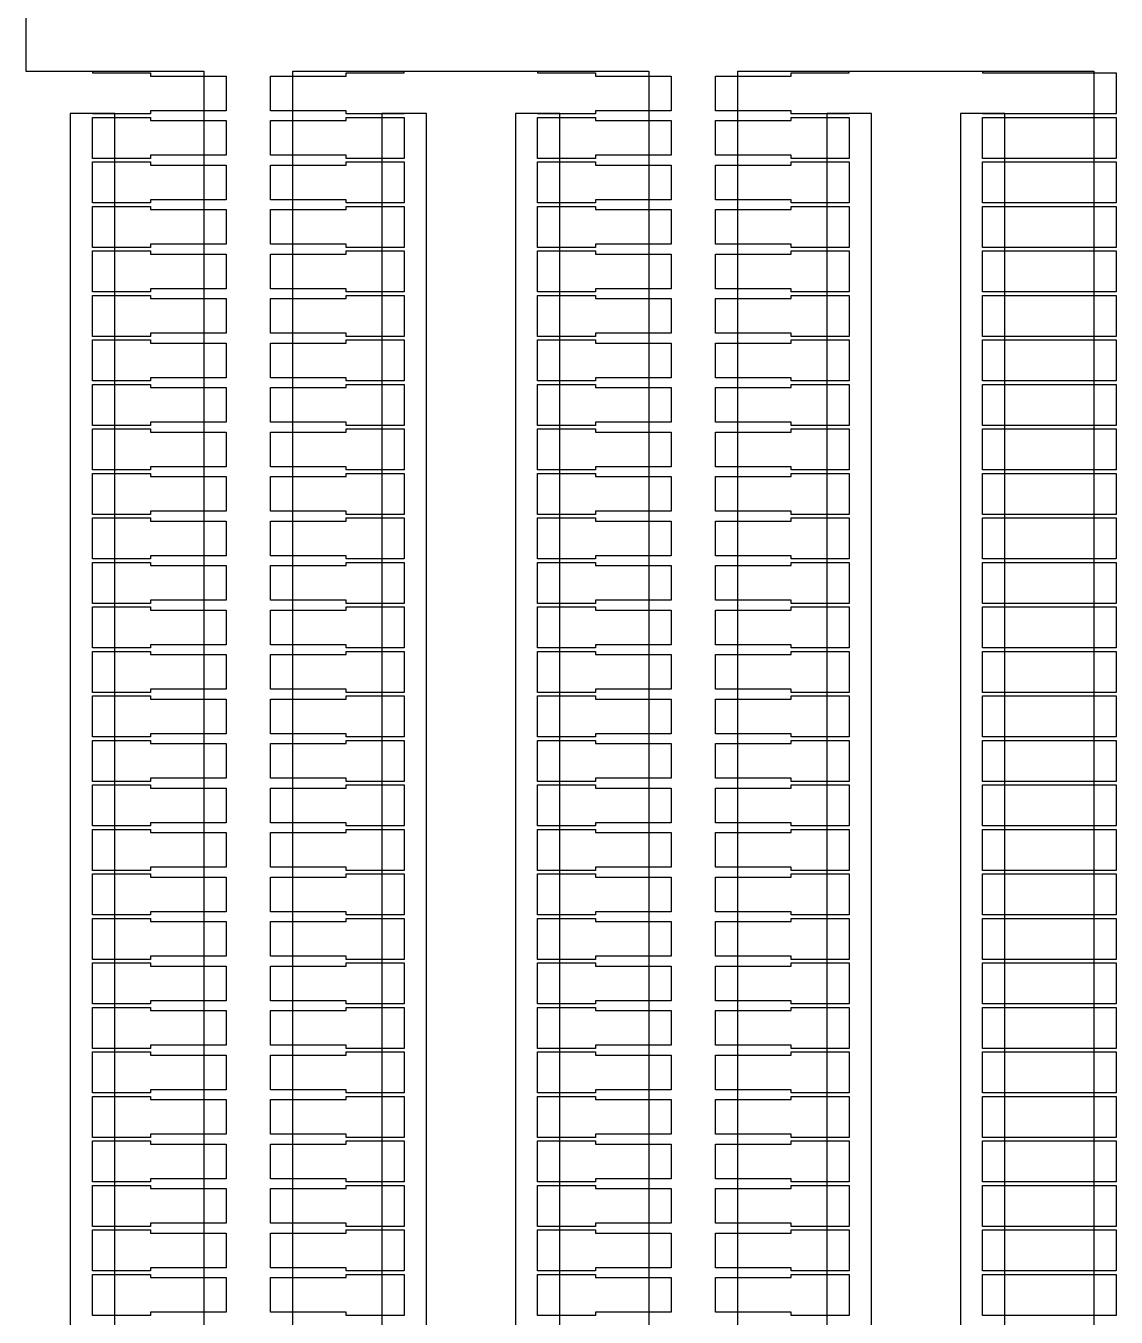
# Model space of a CAD drawing. Extents: x -38350 to 38650, y -35000 to 36000.
# Drawn here: x -20000 to -19510, y 24440 to 25020 of the extents above; entities that cross this region are included whole.
import ezdxf

# ---------------------------------------------------------------- set-up
doc = ezdxf.new("R2010")
doc.units = 0
doc.header["$MEASUREMENT"] = 0
doc.layers.add('Layer1', color=10, linetype='Continuous')

msp = doc.modelspace()

# ---------------------------------------------------------------- linework, layer by layer
for p, q in [((-20000, 32000), (-20000, 25000)), ((-20000, 25000), (-19970, 25000)), ((-19970, 25000), (-19970, 24999.2)), ((-19970, 24999.2), (-19944, 24999.2)), ((-19944, 24999.2), (-19944, 24997.8)), ((-19944, 24997.8), (-19910, 24997.8)), ((-19910, 24997.8), (-19910, 24982.2)), ((-19890, 24982.2), (-19890, 24997.8)), ((-19890, 24997.8), (-19856, 24997.8)), ((-19856, 24997.8), (-19856, 24999.2)), ((-19856, 24999.2), (-19830, 24999.2)), ((-19830, 24999.2), (-19830, 25000)), ((-19830, 25000), (-19770, 25000)), ((-19770, 25000), (-19770, 24999.2)), ((-19770, 24999.2), (-19744, 24999.2)), ((-19744, 24999.2), (-19744, 24997.8)), ((-19744, 24997.8), (-19710, 24997.8)), ((-19710, 24997.8), (-19710, 24982.2)), ((-19690, 24982.2), (-19690, 24997.8)), ((-19690, 24997.8), (-19656, 24997.8)), ((-19656, 24997.8), (-19656, 24999.2)), ((-19656, 24999.2), (-19630, 24999.2)), ((-19630, 24999.2), (-19630, 25000)), ((-19630, 25000), (-19570, 25000)), ((-19570, 25000), (-19570, 24999.2)), ((-19570, 24999.2), (-19510, 24999.2)), ((-19510, 24999.2), (-19510, 24980.8)), ((-19970, 24981), (-19980, 24981)), ((-19980, 24981), (-19980, 24000)), ((-19970, 24980.8), (-19970, 24981)), ((-19944, 24980.8), (-19970, 24980.8)), ((-19910, 24982.2), (-19944, 24982.2)), ((-19944, 24982.2), (-19944, 24980.8)), ((-19856, 24982.2), (-19890, 24982.2)), ((-19856, 24980.8), (-19856, 24982.2)), ((-19830, 24980.8), (-19856, 24980.8)), ((-19820, 24981), (-19830, 24981)), ((-19830, 24981), (-19830, 24980.8)), ((-19820, 24000), (-19820, 24981)), ((-19770, 24981), (-19780, 24981)), ((-19780, 24981), (-19780, 24000)), ((-19770, 24980.8), (-19770, 24981)), ((-19744, 24980.8), (-19770, 24980.8)), ((-19710, 24982.2), (-19744, 24982.2)), ((-19744, 24982.2), (-19744, 24980.8)), ((-19656, 24982.2), (-19690, 24982.2)), ((-19656, 24980.8), (-19656, 24982.2)), ((-19630, 24980.8), (-19656, 24980.8)), ((-19620, 24981), (-19630, 24981)), ((-19630, 24981), (-19630, 24980.8)), ((-19620, 24000), (-19620, 24981)), ((-19570, 24981), (-19580, 24981)), ((-19580, 24981), (-19580, 24000)), ((-19570, 24980.8), (-19570, 24981)), ((-19510, 24980.8), (-19570, 24980.8)), ((-19970, 24960.8), (-19970, 24979.2)), ((-19970, 24979.2), (-19944, 24979.2)), ((-19944, 24979.2), (-19944, 24977.8)), ((-19944, 24977.8), (-19910, 24977.8)), ((-19910, 24977.8), (-19910, 24962.2)), ((-19890, 24962.2), (-19890, 24977.8)), ((-19890, 24977.8), (-19856, 24977.8)), ((-19856, 24977.8), (-19856, 24979.2)), ((-19856, 24979.2), (-19830, 24979.2)), ((-19830, 24979.2), (-19830, 24960.8)), ((-19770, 24960.8), (-19770, 24979.2)), ((-19770, 24979.2), (-19744, 24979.2)), ((-19744, 24979.2), (-19744, 24977.8)), ((-19744, 24977.8), (-19710, 24977.8)), ((-19710, 24977.8), (-19710, 24962.2)), ((-19690, 24962.2), (-19690, 24977.8)), ((-19690, 24977.8), (-19656, 24977.8)), ((-19656, 24977.8), (-19656, 24979.2)), ((-19656, 24979.2), (-19630, 24979.2)), ((-19630, 24979.2), (-19630, 24960.8)), ((-19570, 24960.8), (-19570, 24979.2)), ((-19570, 24979.2), (-19510, 24979.2)), ((-19510, 24979.2), (-19510, 24960.8)), ((-19910, 24962.2), (-19944, 24962.2)), ((-19944, 24962.2), (-19944, 24960.8)), ((-19856, 24962.2), (-19890, 24962.2)), ((-19856, 24960.8), (-19856, 24962.2)), ((-19710, 24962.2), (-19744, 24962.2)), ((-19744, 24962.2), (-19744, 24960.8)), ((-19656, 24962.2), (-19690, 24962.2)), ((-19656, 24960.8), (-19656, 24962.2)), ((-19944, 24960.8), (-19970, 24960.8)), ((-19970, 24940.8), (-19970, 24959.2)), ((-19970, 24959.2), (-19944, 24959.2)), ((-19944, 24959.2), (-19944, 24957.8)), ((-19944, 24957.8), (-19910, 24957.8)), ((-19910, 24957.8), (-19910, 24942.2)), ((-19890, 24942.2), (-19890, 24957.8)), ((-19890, 24957.8), (-19856, 24957.8)), ((-19830, 24960.8), (-19856, 24960.8)), ((-19856, 24957.8), (-19856, 24959.2)), ((-19856, 24959.2), (-19830, 24959.2)), ((-19830, 24959.2), (-19830, 24940.8)), ((-19744, 24960.8), (-19770, 24960.8)), ((-19770, 24940.8), (-19770, 24959.2)), ((-19770, 24959.2), (-19744, 24959.2)), ((-19744, 24959.2), (-19744, 24957.8)), ((-19744, 24957.8), (-19710, 24957.8)), ((-19710, 24957.8), (-19710, 24942.2)), ((-19690, 24942.2), (-19690, 24957.8)), ((-19690, 24957.8), (-19656, 24957.8)), ((-19630, 24960.8), (-19656, 24960.8)), ((-19656, 24957.8), (-19656, 24959.2)), ((-19656, 24959.2), (-19630, 24959.2)), ((-19630, 24959.2), (-19630, 24940.8)), ((-19510, 24960.8), (-19570, 24960.8)), ((-19570, 24940.8), (-19570, 24959.2)), ((-19570, 24959.2), (-19510, 24959.2)), ((-19510, 24959.2), (-19510, 24940.8)), ((-19944, 24940.8), (-19970, 24940.8)), ((-19970, 24920.8), (-19970, 24939.2)), ((-19970, 24939.2), (-19944, 24939.2)), ((-19910, 24942.2), (-19944, 24942.2)), ((-19944, 24942.2), (-19944, 24940.8)), ((-19944, 24939.2), (-19944, 24937.8)), ((-19856, 24942.2), (-19890, 24942.2)), ((-19856, 24940.8), (-19856, 24942.2)), ((-19830, 24940.8), (-19856, 24940.8)), ((-19856, 24937.8), (-19856, 24939.2)), ((-19856, 24939.2), (-19830, 24939.2)), ((-19830, 24939.2), (-19830, 24920.8)), ((-19744, 24940.8), (-19770, 24940.8)), ((-19770, 24920.8), (-19770, 24939.2)), ((-19770, 24939.2), (-19744, 24939.2)), ((-19710, 24942.2), (-19744, 24942.2)), ((-19744, 24942.2), (-19744, 24940.8)), ((-19744, 24939.2), (-19744, 24937.8)), ((-19656, 24942.2), (-19690, 24942.2)), ((-19656, 24940.8), (-19656, 24942.2)), ((-19630, 24940.8), (-19656, 24940.8)), ((-19656, 24937.8), (-19656, 24939.2)), ((-19656, 24939.2), (-19630, 24939.2)), ((-19630, 24939.2), (-19630, 24920.8)), ((-19510, 24940.8), (-19570, 24940.8)), ((-19570, 24920.8), (-19570, 24939.2)), ((-19570, 24939.2), (-19510, 24939.2)), ((-19510, 24939.2), (-19510, 24920.8)), ((-19944, 24937.8), (-19910, 24937.8)), ((-19910, 24937.8), (-19910, 24922.2)), ((-19890, 24922.2), (-19890, 24937.8)), ((-19890, 24937.8), (-19856, 24937.8)), ((-19744, 24937.8), (-19710, 24937.8)), ((-19710, 24937.8), (-19710, 24922.2)), ((-19690, 24922.2), (-19690, 24937.8)), ((-19690, 24937.8), (-19656, 24937.8)), ((-19910, 24922.2), (-19944, 24922.2)), ((-19944, 24922.2), (-19944, 24920.8)), ((-19856, 24922.2), (-19890, 24922.2)), ((-19856, 24920.8), (-19856, 24922.2)), ((-19710, 24922.2), (-19744, 24922.2)), ((-19744, 24922.2), (-19744, 24920.8)), ((-19656, 24922.2), (-19690, 24922.2)), ((-19656, 24920.8), (-19656, 24922.2)), ((-19944, 24920.8), (-19970, 24920.8)), ((-19970, 24900.8), (-19970, 24919.2)), ((-19970, 24919.2), (-19944, 24919.2)), ((-19944, 24919.2), (-19944, 24917.8)), ((-19944, 24917.8), (-19910, 24917.8)), ((-19910, 24917.8), (-19910, 24902.2)), ((-19890, 24902.2), (-19890, 24917.8)), ((-19890, 24917.8), (-19856, 24917.8)), ((-19830, 24920.8), (-19856, 24920.8)), ((-19856, 24917.8), (-19856, 24919.2)), ((-19856, 24919.2), (-19830, 24919.2)), ((-19830, 24919.2), (-19830, 24900.8)), ((-19744, 24920.8), (-19770, 24920.8)), ((-19770, 24900.8), (-19770, 24919.2)), ((-19770, 24919.2), (-19744, 24919.2)), ((-19744, 24919.2), (-19744, 24917.8)), ((-19744, 24917.8), (-19710, 24917.8)), ((-19710, 24917.8), (-19710, 24902.2)), ((-19690, 24902.2), (-19690, 24917.8)), ((-19690, 24917.8), (-19656, 24917.8)), ((-19630, 24920.8), (-19656, 24920.8)), ((-19656, 24917.8), (-19656, 24919.2)), ((-19656, 24919.2), (-19630, 24919.2)), ((-19630, 24919.2), (-19630, 24900.8)), ((-19510, 24920.8), (-19570, 24920.8)), ((-19570, 24900.8), (-19570, 24919.2)), ((-19570, 24919.2), (-19510, 24919.2)), ((-19510, 24919.2), (-19510, 24900.8)), ((-19944, 24900.8), (-19970, 24900.8)), ((-19970, 24880.8), (-19970, 24899.2)), ((-19970, 24899.2), (-19944, 24899.2)), ((-19910, 24902.2), (-19944, 24902.2)), ((-19944, 24902.2), (-19944, 24900.8)), ((-19944, 24899.2), (-19944, 24897.8)), ((-19856, 24902.2), (-19890, 24902.2)), ((-19856, 24900.8), (-19856, 24902.2)), ((-19830, 24900.8), (-19856, 24900.8)), ((-19856, 24897.8), (-19856, 24899.2)), ((-19856, 24899.2), (-19830, 24899.2)), ((-19830, 24899.2), (-19830, 24880.8)), ((-19744, 24900.8), (-19770, 24900.8)), ((-19770, 24880.8), (-19770, 24899.2)), ((-19770, 24899.2), (-19744, 24899.2)), ((-19710, 24902.2), (-19744, 24902.2)), ((-19744, 24902.2), (-19744, 24900.8)), ((-19744, 24899.2), (-19744, 24897.8)), ((-19656, 24902.2), (-19690, 24902.2)), ((-19656, 24900.8), (-19656, 24902.2)), ((-19630, 24900.8), (-19656, 24900.8)), ((-19656, 24897.8), (-19656, 24899.2)), ((-19656, 24899.2), (-19630, 24899.2)), ((-19630, 24899.2), (-19630, 24880.8)), ((-19510, 24900.8), (-19570, 24900.8)), ((-19570, 24880.8), (-19570, 24899.2)), ((-19570, 24899.2), (-19510, 24899.2)), ((-19510, 24899.2), (-19510, 24880.8)), ((-19944, 24897.8), (-19910, 24897.8)), ((-19910, 24897.8), (-19910, 24882.2)), ((-19890, 24882.2), (-19890, 24897.8)), ((-19890, 24897.8), (-19856, 24897.8)), ((-19744, 24897.8), (-19710, 24897.8)), ((-19710, 24897.8), (-19710, 24882.2)), ((-19690, 24882.2), (-19690, 24897.8)), ((-19690, 24897.8), (-19656, 24897.8)), ((-19944, 24880.8), (-19970, 24880.8)), ((-19910, 24882.2), (-19944, 24882.2)), ((-19944, 24882.2), (-19944, 24880.8)), ((-19856, 24882.2), (-19890, 24882.2)), ((-19856, 24880.8), (-19856, 24882.2)), ((-19830, 24880.8), (-19856, 24880.8)), ((-19744, 24880.8), (-19770, 24880.8)), ((-19710, 24882.2), (-19744, 24882.2)), ((-19744, 24882.2), (-19744, 24880.8)), ((-19656, 24882.2), (-19690, 24882.2)), ((-19656, 24880.8), (-19656, 24882.2)), ((-19630, 24880.8), (-19656, 24880.8)), ((-19510, 24880.8), (-19570, 24880.8)), ((-19970, 24860.8), (-19970, 24879.2)), ((-19970, 24879.2), (-19944, 24879.2)), ((-19944, 24879.2), (-19944, 24877.8)), ((-19944, 24877.8), (-19910, 24877.8)), ((-19910, 24877.8), (-19910, 24862.2)), ((-19890, 24862.2), (-19890, 24877.8)), ((-19890, 24877.8), (-19856, 24877.8)), ((-19856, 24877.8), (-19856, 24879.2)), ((-19856, 24879.2), (-19830, 24879.2)), ((-19830, 24879.2), (-19830, 24860.8)), ((-19770, 24860.8), (-19770, 24879.2)), ((-19770, 24879.2), (-19744, 24879.2)), ((-19744, 24879.2), (-19744, 24877.8)), ((-19744, 24877.8), (-19710, 24877.8)), ((-19710, 24877.8), (-19710, 24862.2)), ((-19690, 24862.2), (-19690, 24877.8)), ((-19690, 24877.8), (-19656, 24877.8)), ((-19656, 24877.8), (-19656, 24879.2)), ((-19656, 24879.2), (-19630, 24879.2)), ((-19630, 24879.2), (-19630, 24860.8)), ((-19570, 24860.8), (-19570, 24879.2)), ((-19570, 24879.2), (-19510, 24879.2)), ((-19510, 24879.2), (-19510, 24860.8)), ((-19944, 24860.8), (-19970, 24860.8)), ((-19970, 24840.8), (-19970, 24859.2)), ((-19970, 24859.2), (-19944, 24859.2)), ((-19910, 24862.2), (-19944, 24862.2)), ((-19944, 24862.2), (-19944, 24860.8)), ((-19944, 24859.2), (-19944, 24857.8)), ((-19944, 24857.8), (-19910, 24857.8)), ((-19910, 24857.8), (-19910, 24842.2)), ((-19856, 24862.2), (-19890, 24862.2)), ((-19890, 24842.2), (-19890, 24857.8)), ((-19890, 24857.8), (-19856, 24857.8)), ((-19856, 24860.8), (-19856, 24862.2)), ((-19830, 24860.8), (-19856, 24860.8)), ((-19856, 24857.8), (-19856, 24859.2)), ((-19856, 24859.2), (-19830, 24859.2)), ((-19830, 24859.2), (-19830, 24840.8)), ((-19744, 24860.8), (-19770, 24860.8)), ((-19770, 24840.8), (-19770, 24859.2)), ((-19770, 24859.2), (-19744, 24859.2)), ((-19710, 24862.2), (-19744, 24862.2)), ((-19744, 24862.2), (-19744, 24860.8)), ((-19744, 24859.2), (-19744, 24857.8)), ((-19744, 24857.8), (-19710, 24857.8)), ((-19710, 24857.8), (-19710, 24842.2)), ((-19656, 24862.2), (-19690, 24862.2)), ((-19690, 24842.2), (-19690, 24857.8)), ((-19690, 24857.8), (-19656, 24857.8)), ((-19656, 24860.8), (-19656, 24862.2)), ((-19630, 24860.8), (-19656, 24860.8)), ((-19656, 24857.8), (-19656, 24859.2)), ((-19656, 24859.2), (-19630, 24859.2)), ((-19630, 24859.2), (-19630, 24840.8)), ((-19510, 24860.8), (-19570, 24860.8)), ((-19570, 24840.8), (-19570, 24859.2)), ((-19570, 24859.2), (-19510, 24859.2)), ((-19510, 24859.2), (-19510, 24840.8)), ((-19944, 24840.8), (-19970, 24840.8)), ((-19910, 24842.2), (-19944, 24842.2)), ((-19944, 24842.2), (-19944, 24840.8)), ((-19856, 24842.2), (-19890, 24842.2)), ((-19856, 24840.8), (-19856, 24842.2)), ((-19830, 24840.8), (-19856, 24840.8)), ((-19744, 24840.8), (-19770, 24840.8)), ((-19710, 24842.2), (-19744, 24842.2)), ((-19744, 24842.2), (-19744, 24840.8)), ((-19656, 24842.2), (-19690, 24842.2)), ((-19656, 24840.8), (-19656, 24842.2)), ((-19630, 24840.8), (-19656, 24840.8)), ((-19510, 24840.8), (-19570, 24840.8)), ((-19970, 24820.8), (-19970, 24839.2)), ((-19970, 24839.2), (-19944, 24839.2)), ((-19944, 24839.2), (-19944, 24837.8)), ((-19944, 24837.8), (-19910, 24837.8)), ((-19910, 24837.8), (-19910, 24822.2)), ((-19890, 24822.2), (-19890, 24837.8)), ((-19890, 24837.8), (-19856, 24837.8)), ((-19856, 24837.8), (-19856, 24839.2)), ((-19856, 24839.2), (-19830, 24839.2)), ((-19830, 24839.2), (-19830, 24820.8)), ((-19770, 24820.8), (-19770, 24839.2)), ((-19770, 24839.2), (-19744, 24839.2)), ((-19744, 24839.2), (-19744, 24837.8)), ((-19744, 24837.8), (-19710, 24837.8)), ((-19710, 24837.8), (-19710, 24822.2)), ((-19690, 24822.2), (-19690, 24837.8)), ((-19690, 24837.8), (-19656, 24837.8)), ((-19656, 24837.8), (-19656, 24839.2)), ((-19656, 24839.2), (-19630, 24839.2)), ((-19630, 24839.2), (-19630, 24820.8)), ((-19570, 24820.8), (-19570, 24839.2)), ((-19570, 24839.2), (-19510, 24839.2)), ((-19510, 24839.2), (-19510, 24820.8)), ((-19944, 24820.8), (-19970, 24820.8)), ((-19970, 24800.8), (-19970, 24819.2)), ((-19970, 24819.2), (-19944, 24819.2)), ((-19910, 24822.2), (-19944, 24822.2)), ((-19944, 24822.2), (-19944, 24820.8)), ((-19944, 24819.2), (-19944, 24817.8)), ((-19944, 24817.8), (-19910, 24817.8)), ((-19910, 24817.8), (-19910, 24802.2)), ((-19856, 24822.2), (-19890, 24822.2)), ((-19890, 24802.2), (-19890, 24817.8)), ((-19890, 24817.8), (-19856, 24817.8)), ((-19856, 24820.8), (-19856, 24822.2)), ((-19830, 24820.8), (-19856, 24820.8)), ((-19856, 24817.8), (-19856, 24819.2)), ((-19856, 24819.2), (-19830, 24819.2)), ((-19830, 24819.2), (-19830, 24800.8)), ((-19744, 24820.8), (-19770, 24820.8)), ((-19770, 24800.8), (-19770, 24819.2)), ((-19770, 24819.2), (-19744, 24819.2)), ((-19710, 24822.2), (-19744, 24822.2)), ((-19744, 24822.2), (-19744, 24820.8)), ((-19744, 24819.2), (-19744, 24817.8)), ((-19744, 24817.8), (-19710, 24817.8)), ((-19710, 24817.8), (-19710, 24802.2)), ((-19656, 24822.2), (-19690, 24822.2)), ((-19690, 24802.2), (-19690, 24817.8)), ((-19690, 24817.8), (-19656, 24817.8)), ((-19656, 24820.8), (-19656, 24822.2)), ((-19630, 24820.8), (-19656, 24820.8)), ((-19656, 24817.8), (-19656, 24819.2)), ((-19656, 24819.2), (-19630, 24819.2)), ((-19630, 24819.2), (-19630, 24800.8)), ((-19510, 24820.8), (-19570, 24820.8)), ((-19570, 24800.8), (-19570, 24819.2)), ((-19570, 24819.2), (-19510, 24819.2)), ((-19510, 24819.2), (-19510, 24800.8)), ((-19944, 24800.8), (-19970, 24800.8)), ((-19910, 24802.2), (-19944, 24802.2)), ((-19944, 24802.2), (-19944, 24800.8)), ((-19856, 24802.2), (-19890, 24802.2)), ((-19856, 24800.8), (-19856, 24802.2)), ((-19830, 24800.8), (-19856, 24800.8)), ((-19744, 24800.8), (-19770, 24800.8)), ((-19710, 24802.2), (-19744, 24802.2)), ((-19744, 24802.2), (-19744, 24800.8)), ((-19656, 24802.2), (-19690, 24802.2)), ((-19656, 24800.8), (-19656, 24802.2)), ((-19630, 24800.8), (-19656, 24800.8)), ((-19510, 24800.8), (-19570, 24800.8)), ((-19970, 24780.8), (-19970, 24799.2)), ((-19970, 24799.2), (-19944, 24799.2)), ((-19944, 24799.2), (-19944, 24797.8)), ((-19944, 24797.8), (-19910, 24797.8)), ((-19910, 24797.8), (-19910, 24782.2)), ((-19890, 24782.2), (-19890, 24797.8)), ((-19890, 24797.8), (-19856, 24797.8)), ((-19856, 24797.8), (-19856, 24799.2)), ((-19856, 24799.2), (-19830, 24799.2)), ((-19830, 24799.2), (-19830, 24780.8)), ((-19770, 24780.8), (-19770, 24799.2)), ((-19770, 24799.2), (-19744, 24799.2)), ((-19744, 24799.2), (-19744, 24797.8)), ((-19744, 24797.8), (-19710, 24797.8)), ((-19710, 24797.8), (-19710, 24782.2)), ((-19690, 24782.2), (-19690, 24797.8)), ((-19690, 24797.8), (-19656, 24797.8)), ((-19656, 24797.8), (-19656, 24799.2)), ((-19656, 24799.2), (-19630, 24799.2)), ((-19630, 24799.2), (-19630, 24780.8)), ((-19570, 24780.8), (-19570, 24799.2)), ((-19570, 24799.2), (-19510, 24799.2)), ((-19510, 24799.2), (-19510, 24780.8)), ((-19910, 24782.2), (-19944, 24782.2)), ((-19944, 24782.2), (-19944, 24780.8)), ((-19856, 24782.2), (-19890, 24782.2)), ((-19856, 24780.8), (-19856, 24782.2)), ((-19710, 24782.2), (-19744, 24782.2)), ((-19744, 24782.2), (-19744, 24780.8)), ((-19656, 24782.2), (-19690, 24782.2)), ((-19656, 24780.8), (-19656, 24782.2)), ((-19944, 24780.8), (-19970, 24780.8)), ((-19970, 24760.8), (-19970, 24779.2)), ((-19970, 24779.2), (-19944, 24779.2)), ((-19944, 24779.2), (-19944, 24777.8)), ((-19944, 24777.8), (-19910, 24777.8)), ((-19910, 24777.8), (-19910, 24762.2)), ((-19890, 24762.2), (-19890, 24777.8)), ((-19890, 24777.8), (-19856, 24777.8)), ((-19830, 24780.8), (-19856, 24780.8)), ((-19856, 24777.8), (-19856, 24779.2)), ((-19856, 24779.2), (-19830, 24779.2)), ((-19830, 24779.2), (-19830, 24760.8)), ((-19744, 24780.8), (-19770, 24780.8)), ((-19770, 24760.8), (-19770, 24779.2)), ((-19770, 24779.2), (-19744, 24779.2)), ((-19744, 24779.2), (-19744, 24777.8)), ((-19744, 24777.8), (-19710, 24777.8)), ((-19710, 24777.8), (-19710, 24762.2)), ((-19690, 24762.2), (-19690, 24777.8)), ((-19690, 24777.8), (-19656, 24777.8)), ((-19630, 24780.8), (-19656, 24780.8)), ((-19656, 24777.8), (-19656, 24779.2)), ((-19656, 24779.2), (-19630, 24779.2)), ((-19630, 24779.2), (-19630, 24760.8)), ((-19510, 24780.8), (-19570, 24780.8)), ((-19570, 24760.8), (-19570, 24779.2)), ((-19570, 24779.2), (-19510, 24779.2)), ((-19510, 24779.2), (-19510, 24760.8)), ((-19944, 24760.8), (-19970, 24760.8)), ((-19970, 24740.8), (-19970, 24759.2)), ((-19970, 24759.2), (-19944, 24759.2)), ((-19910, 24762.2), (-19944, 24762.2)), ((-19944, 24762.2), (-19944, 24760.8)), ((-19944, 24759.2), (-19944, 24757.8)), ((-19856, 24762.2), (-19890, 24762.2)), ((-19856, 24760.8), (-19856, 24762.2)), ((-19830, 24760.8), (-19856, 24760.8)), ((-19856, 24757.8), (-19856, 24759.2)), ((-19856, 24759.2), (-19830, 24759.2)), ((-19830, 24759.2), (-19830, 24740.8)), ((-19744, 24760.8), (-19770, 24760.8)), ((-19770, 24740.8), (-19770, 24759.2)), ((-19770, 24759.2), (-19744, 24759.2)), ((-19710, 24762.2), (-19744, 24762.2)), ((-19744, 24762.2), (-19744, 24760.8)), ((-19744, 24759.2), (-19744, 24757.8)), ((-19656, 24762.2), (-19690, 24762.2)), ((-19656, 24760.8), (-19656, 24762.2)), ((-19630, 24760.8), (-19656, 24760.8)), ((-19656, 24757.8), (-19656, 24759.2)), ((-19656, 24759.2), (-19630, 24759.2)), ((-19630, 24759.2), (-19630, 24740.8)), ((-19510, 24760.8), (-19570, 24760.8)), ((-19570, 24740.8), (-19570, 24759.2)), ((-19570, 24759.2), (-19510, 24759.2)), ((-19510, 24759.2), (-19510, 24740.8)), ((-19944, 24757.8), (-19910, 24757.8)), ((-19910, 24757.8), (-19910, 24742.2)), ((-19890, 24742.2), (-19890, 24757.8)), ((-19890, 24757.8), (-19856, 24757.8)), ((-19744, 24757.8), (-19710, 24757.8)), ((-19710, 24757.8), (-19710, 24742.2)), ((-19690, 24742.2), (-19690, 24757.8)), ((-19690, 24757.8), (-19656, 24757.8)), ((-19910, 24742.2), (-19944, 24742.2)), ((-19944, 24742.2), (-19944, 24740.8)), ((-19856, 24742.2), (-19890, 24742.2)), ((-19856, 24740.8), (-19856, 24742.2)), ((-19710, 24742.2), (-19744, 24742.2)), ((-19744, 24742.2), (-19744, 24740.8)), ((-19656, 24742.2), (-19690, 24742.2)), ((-19656, 24740.8), (-19656, 24742.2)), ((-19944, 24740.8), (-19970, 24740.8)), ((-19970, 24720.8), (-19970, 24739.2)), ((-19970, 24739.2), (-19944, 24739.2)), ((-19944, 24739.2), (-19944, 24737.8)), ((-19944, 24737.8), (-19910, 24737.8)), ((-19910, 24737.8), (-19910, 24722.2)), ((-19890, 24722.2), (-19890, 24737.8)), ((-19890, 24737.8), (-19856, 24737.8)), ((-19830, 24740.8), (-19856, 24740.8)), ((-19856, 24737.8), (-19856, 24739.2)), ((-19856, 24739.2), (-19830, 24739.2)), ((-19830, 24739.2), (-19830, 24720.8)), ((-19744, 24740.8), (-19770, 24740.8)), ((-19770, 24720.8), (-19770, 24739.2)), ((-19770, 24739.2), (-19744, 24739.2)), ((-19744, 24739.2), (-19744, 24737.8)), ((-19744, 24737.8), (-19710, 24737.8)), ((-19710, 24737.8), (-19710, 24722.2)), ((-19690, 24722.2), (-19690, 24737.8)), ((-19690, 24737.8), (-19656, 24737.8)), ((-19630, 24740.8), (-19656, 24740.8)), ((-19656, 24737.8), (-19656, 24739.2)), ((-19656, 24739.2), (-19630, 24739.2)), ((-19630, 24739.2), (-19630, 24720.8)), ((-19510, 24740.8), (-19570, 24740.8)), ((-19570, 24720.8), (-19570, 24739.2)), ((-19570, 24739.2), (-19510, 24739.2)), ((-19510, 24739.2), (-19510, 24720.8)), ((-19944, 24720.8), (-19970, 24720.8)), ((-19970, 24700.8), (-19970, 24719.2)), ((-19970, 24719.2), (-19944, 24719.2)), ((-19910, 24722.2), (-19944, 24722.2)), ((-19944, 24722.2), (-19944, 24720.8)), ((-19944, 24719.2), (-19944, 24717.8)), ((-19856, 24722.2), (-19890, 24722.2)), ((-19856, 24720.8), (-19856, 24722.2)), ((-19830, 24720.8), (-19856, 24720.8)), ((-19856, 24717.8), (-19856, 24719.2)), ((-19856, 24719.2), (-19830, 24719.2)), ((-19830, 24719.2), (-19830, 24700.8)), ((-19744, 24720.8), (-19770, 24720.8)), ((-19770, 24700.8), (-19770, 24719.2)), ((-19770, 24719.2), (-19744, 24719.2)), ((-19710, 24722.2), (-19744, 24722.2)), ((-19744, 24722.2), (-19744, 24720.8)), ((-19744, 24719.2), (-19744, 24717.8)), ((-19656, 24722.2), (-19690, 24722.2)), ((-19656, 24720.8), (-19656, 24722.2)), ((-19630, 24720.8), (-19656, 24720.8)), ((-19656, 24717.8), (-19656, 24719.2)), ((-19656, 24719.2), (-19630, 24719.2)), ((-19630, 24719.2), (-19630, 24700.8)), ((-19510, 24720.8), (-19570, 24720.8)), ((-19570, 24700.8), (-19570, 24719.2)), ((-19570, 24719.2), (-19510, 24719.2)), ((-19510, 24719.2), (-19510, 24700.8)), ((-19944, 24717.8), (-19910, 24717.8)), ((-19910, 24717.8), (-19910, 24702.2)), ((-19890, 24702.2), (-19890, 24717.8)), ((-19890, 24717.8), (-19856, 24717.8)), ((-19744, 24717.8), (-19710, 24717.8)), ((-19710, 24717.8), (-19710, 24702.2)), ((-19690, 24702.2), (-19690, 24717.8)), ((-19690, 24717.8), (-19656, 24717.8)), ((-19944, 24700.8), (-19970, 24700.8)), ((-19910, 24702.2), (-19944, 24702.2)), ((-19944, 24702.2), (-19944, 24700.8)), ((-19856, 24702.2), (-19890, 24702.2)), ((-19856, 24700.8), (-19856, 24702.2)), ((-19830, 24700.8), (-19856, 24700.8)), ((-19744, 24700.8), (-19770, 24700.8)), ((-19710, 24702.2), (-19744, 24702.2)), ((-19744, 24702.2), (-19744, 24700.8)), ((-19656, 24702.2), (-19690, 24702.2)), ((-19656, 24700.8), (-19656, 24702.2)), ((-19630, 24700.8), (-19656, 24700.8)), ((-19510, 24700.8), (-19570, 24700.8)), ((-19970, 24680.8), (-19970, 24699.2)), ((-19970, 24699.2), (-19944, 24699.2)), ((-19944, 24699.2), (-19944, 24697.8)), ((-19944, 24697.8), (-19910, 24697.8)), ((-19910, 24697.8), (-19910, 24682.2)), ((-19890, 24682.2), (-19890, 24697.8)), ((-19890, 24697.8), (-19856, 24697.8)), ((-19856, 24697.8), (-19856, 24699.2)), ((-19856, 24699.2), (-19830, 24699.2)), ((-19830, 24699.2), (-19830, 24680.8)), ((-19770, 24680.8), (-19770, 24699.2)), ((-19770, 24699.2), (-19744, 24699.2)), ((-19744, 24699.2), (-19744, 24697.8)), ((-19744, 24697.8), (-19710, 24697.8)), ((-19710, 24697.8), (-19710, 24682.2)), ((-19690, 24682.2), (-19690, 24697.8)), ((-19690, 24697.8), (-19656, 24697.8)), ((-19656, 24697.8), (-19656, 24699.2)), ((-19656, 24699.2), (-19630, 24699.2)), ((-19630, 24699.2), (-19630, 24680.8)), ((-19570, 24680.8), (-19570, 24699.2)), ((-19570, 24699.2), (-19510, 24699.2)), ((-19510, 24699.2), (-19510, 24680.8)), ((-19944, 24680.8), (-19970, 24680.8)), ((-19970, 24660.8), (-19970, 24679.2)), ((-19970, 24679.2), (-19944, 24679.2)), ((-19910, 24682.2), (-19944, 24682.2)), ((-19944, 24682.2), (-19944, 24680.8)), ((-19944, 24679.2), (-19944, 24677.8)), ((-19944, 24677.8), (-19910, 24677.8)), ((-19910, 24677.8), (-19910, 24662.2)), ((-19856, 24682.2), (-19890, 24682.2)), ((-19890, 24662.2), (-19890, 24677.8)), ((-19890, 24677.8), (-19856, 24677.8)), ((-19856, 24680.8), (-19856, 24682.2)), ((-19830, 24680.8), (-19856, 24680.8)), ((-19856, 24677.8), (-19856, 24679.2)), ((-19856, 24679.2), (-19830, 24679.2)), ((-19830, 24679.2), (-19830, 24660.8)), ((-19744, 24680.8), (-19770, 24680.8)), ((-19770, 24660.8), (-19770, 24679.2)), ((-19770, 24679.2), (-19744, 24679.2)), ((-19710, 24682.2), (-19744, 24682.2)), ((-19744, 24682.2), (-19744, 24680.8)), ((-19744, 24679.2), (-19744, 24677.8)), ((-19744, 24677.8), (-19710, 24677.8)), ((-19710, 24677.8), (-19710, 24662.2)), ((-19656, 24682.2), (-19690, 24682.2)), ((-19690, 24662.2), (-19690, 24677.8)), ((-19690, 24677.8), (-19656, 24677.8)), ((-19656, 24680.8), (-19656, 24682.2)), ((-19630, 24680.8), (-19656, 24680.8)), ((-19656, 24677.8), (-19656, 24679.2)), ((-19656, 24679.2), (-19630, 24679.2)), ((-19630, 24679.2), (-19630, 24660.8)), ((-19510, 24680.8), (-19570, 24680.8)), ((-19570, 24660.8), (-19570, 24679.2)), ((-19570, 24679.2), (-19510, 24679.2)), ((-19510, 24679.2), (-19510, 24660.8)), ((-19944, 24660.8), (-19970, 24660.8)), ((-19910, 24662.2), (-19944, 24662.2)), ((-19944, 24662.2), (-19944, 24660.8)), ((-19856, 24662.2), (-19890, 24662.2)), ((-19856, 24660.8), (-19856, 24662.2)), ((-19830, 24660.8), (-19856, 24660.8)), ((-19744, 24660.8), (-19770, 24660.8)), ((-19710, 24662.2), (-19744, 24662.2)), ((-19744, 24662.2), (-19744, 24660.8)), ((-19656, 24662.2), (-19690, 24662.2)), ((-19656, 24660.8), (-19656, 24662.2)), ((-19630, 24660.8), (-19656, 24660.8)), ((-19510, 24660.8), (-19570, 24660.8)), ((-19970, 24640.8), (-19970, 24659.2)), ((-19970, 24659.2), (-19944, 24659.2)), ((-19944, 24659.2), (-19944, 24657.8)), ((-19944, 24657.8), (-19910, 24657.8)), ((-19910, 24657.8), (-19910, 24642.2)), ((-19890, 24642.2), (-19890, 24657.8)), ((-19890, 24657.8), (-19856, 24657.8)), ((-19856, 24657.8), (-19856, 24659.2)), ((-19856, 24659.2), (-19830, 24659.2)), ((-19830, 24659.2), (-19830, 24640.8)), ((-19770, 24640.8), (-19770, 24659.2)), ((-19770, 24659.2), (-19744, 24659.2)), ((-19744, 24659.2), (-19744, 24657.8)), ((-19744, 24657.8), (-19710, 24657.8)), ((-19710, 24657.8), (-19710, 24642.2)), ((-19690, 24642.2), (-19690, 24657.8)), ((-19690, 24657.8), (-19656, 24657.8)), ((-19656, 24657.8), (-19656, 24659.2)), ((-19656, 24659.2), (-19630, 24659.2)), ((-19630, 24659.2), (-19630, 24640.8)), ((-19570, 24640.8), (-19570, 24659.2)), ((-19570, 24659.2), (-19510, 24659.2)), ((-19510, 24659.2), (-19510, 24640.8)), ((-19944, 24640.8), (-19970, 24640.8)), ((-19970, 24620.8), (-19970, 24639.2)), ((-19970, 24639.2), (-19944, 24639.2)), ((-19910, 24642.2), (-19944, 24642.2)), ((-19944, 24642.2), (-19944, 24640.8)), ((-19944, 24639.2), (-19944, 24637.8)), ((-19944, 24637.8), (-19910, 24637.8)), ((-19910, 24637.8), (-19910, 24622.2)), ((-19856, 24642.2), (-19890, 24642.2)), ((-19890, 24622.2), (-19890, 24637.8)), ((-19890, 24637.8), (-19856, 24637.8)), ((-19856, 24640.8), (-19856, 24642.2)), ((-19830, 24640.8), (-19856, 24640.8)), ((-19856, 24637.8), (-19856, 24639.2)), ((-19856, 24639.2), (-19830, 24639.2)), ((-19830, 24639.2), (-19830, 24620.8)), ((-19744, 24640.8), (-19770, 24640.8)), ((-19770, 24620.8), (-19770, 24639.2)), ((-19770, 24639.2), (-19744, 24639.2)), ((-19710, 24642.2), (-19744, 24642.2)), ((-19744, 24642.2), (-19744, 24640.8)), ((-19744, 24639.2), (-19744, 24637.8)), ((-19744, 24637.8), (-19710, 24637.8)), ((-19710, 24637.8), (-19710, 24622.2)), ((-19656, 24642.2), (-19690, 24642.2)), ((-19690, 24622.2), (-19690, 24637.8)), ((-19690, 24637.8), (-19656, 24637.8)), ((-19656, 24640.8), (-19656, 24642.2)), ((-19630, 24640.8), (-19656, 24640.8)), ((-19656, 24637.8), (-19656, 24639.2)), ((-19656, 24639.2), (-19630, 24639.2)), ((-19630, 24639.2), (-19630, 24620.8)), ((-19510, 24640.8), (-19570, 24640.8)), ((-19570, 24620.8), (-19570, 24639.2)), ((-19570, 24639.2), (-19510, 24639.2)), ((-19510, 24639.2), (-19510, 24620.8)), ((-19944, 24620.8), (-19970, 24620.8)), ((-19910, 24622.2), (-19944, 24622.2)), ((-19944, 24622.2), (-19944, 24620.8)), ((-19856, 24622.2), (-19890, 24622.2)), ((-19856, 24620.8), (-19856, 24622.2)), ((-19830, 24620.8), (-19856, 24620.8)), ((-19744, 24620.8), (-19770, 24620.8)), ((-19710, 24622.2), (-19744, 24622.2)), ((-19744, 24622.2), (-19744, 24620.8)), ((-19656, 24622.2), (-19690, 24622.2)), ((-19656, 24620.8), (-19656, 24622.2)), ((-19630, 24620.8), (-19656, 24620.8)), ((-19510, 24620.8), (-19570, 24620.8)), ((-19970, 24600.8), (-19970, 24619.2)), ((-19970, 24619.2), (-19944, 24619.2)), ((-19944, 24619.2), (-19944, 24617.8)), ((-19944, 24617.8), (-19910, 24617.8)), ((-19910, 24617.8), (-19910, 24602.2)), ((-19890, 24602.2), (-19890, 24617.8)), ((-19890, 24617.8), (-19856, 24617.8)), ((-19856, 24617.8), (-19856, 24619.2)), ((-19856, 24619.2), (-19830, 24619.2)), ((-19830, 24619.2), (-19830, 24600.8)), ((-19770, 24600.8), (-19770, 24619.2)), ((-19770, 24619.2), (-19744, 24619.2)), ((-19744, 24619.2), (-19744, 24617.8)), ((-19744, 24617.8), (-19710, 24617.8)), ((-19710, 24617.8), (-19710, 24602.2)), ((-19690, 24602.2), (-19690, 24617.8)), ((-19690, 24617.8), (-19656, 24617.8)), ((-19656, 24617.8), (-19656, 24619.2)), ((-19656, 24619.2), (-19630, 24619.2)), ((-19630, 24619.2), (-19630, 24600.8)), ((-19570, 24600.8), (-19570, 24619.2)), ((-19570, 24619.2), (-19510, 24619.2)), ((-19510, 24619.2), (-19510, 24600.8)), ((-19910, 24602.2), (-19944, 24602.2)), ((-19944, 24602.2), (-19944, 24600.8)), ((-19856, 24602.2), (-19890, 24602.2)), ((-19856, 24600.8), (-19856, 24602.2)), ((-19710, 24602.2), (-19744, 24602.2)), ((-19744, 24602.2), (-19744, 24600.8)), ((-19656, 24602.2), (-19690, 24602.2)), ((-19656, 24600.8), (-19656, 24602.2)), ((-19944, 24600.8), (-19970, 24600.8)), ((-19970, 24580.8), (-19970, 24599.2)), ((-19970, 24599.2), (-19944, 24599.2)), ((-19944, 24599.2), (-19944, 24597.8)), ((-19944, 24597.8), (-19910, 24597.8)), ((-19910, 24597.8), (-19910, 24582.2)), ((-19890, 24582.2), (-19890, 24597.8)), ((-19890, 24597.8), (-19856, 24597.8)), ((-19830, 24600.8), (-19856, 24600.8)), ((-19856, 24597.8), (-19856, 24599.2)), ((-19856, 24599.2), (-19830, 24599.2)), ((-19830, 24599.2), (-19830, 24580.8)), ((-19744, 24600.8), (-19770, 24600.8)), ((-19770, 24580.8), (-19770, 24599.2)), ((-19770, 24599.2), (-19744, 24599.2)), ((-19744, 24599.2), (-19744, 24597.8)), ((-19744, 24597.8), (-19710, 24597.8)), ((-19710, 24597.8), (-19710, 24582.2)), ((-19690, 24582.2), (-19690, 24597.8)), ((-19690, 24597.8), (-19656, 24597.8)), ((-19630, 24600.8), (-19656, 24600.8)), ((-19656, 24597.8), (-19656, 24599.2)), ((-19656, 24599.2), (-19630, 24599.2)), ((-19630, 24599.2), (-19630, 24580.8)), ((-19510, 24600.8), (-19570, 24600.8)), ((-19570, 24580.8), (-19570, 24599.2)), ((-19570, 24599.2), (-19510, 24599.2)), ((-19510, 24599.2), (-19510, 24580.8)), ((-19944, 24580.8), (-19970, 24580.8)), ((-19970, 24560.8), (-19970, 24579.2)), ((-19970, 24579.2), (-19944, 24579.2)), ((-19910, 24582.2), (-19944, 24582.2)), ((-19944, 24582.2), (-19944, 24580.8)), ((-19944, 24579.2), (-19944, 24577.8)), ((-19856, 24582.2), (-19890, 24582.2)), ((-19856, 24580.8), (-19856, 24582.2)), ((-19830, 24580.8), (-19856, 24580.8)), ((-19856, 24577.8), (-19856, 24579.2)), ((-19856, 24579.2), (-19830, 24579.2)), ((-19830, 24579.2), (-19830, 24560.8)), ((-19744, 24580.8), (-19770, 24580.8)), ((-19770, 24560.8), (-19770, 24579.2)), ((-19770, 24579.2), (-19744, 24579.2)), ((-19710, 24582.2), (-19744, 24582.2)), ((-19744, 24582.2), (-19744, 24580.8)), ((-19744, 24579.2), (-19744, 24577.8)), ((-19656, 24582.2), (-19690, 24582.2)), ((-19656, 24580.8), (-19656, 24582.2)), ((-19630, 24580.8), (-19656, 24580.8)), ((-19656, 24577.8), (-19656, 24579.2)), ((-19656, 24579.2), (-19630, 24579.2)), ((-19630, 24579.2), (-19630, 24560.8)), ((-19510, 24580.8), (-19570, 24580.8)), ((-19570, 24560.8), (-19570, 24579.2)), ((-19570, 24579.2), (-19510, 24579.2)), ((-19510, 24579.2), (-19510, 24560.8)), ((-19944, 24577.8), (-19910, 24577.8)), ((-19910, 24577.8), (-19910, 24562.2)), ((-19890, 24562.2), (-19890, 24577.8)), ((-19890, 24577.8), (-19856, 24577.8)), ((-19744, 24577.8), (-19710, 24577.8)), ((-19710, 24577.8), (-19710, 24562.2)), ((-19690, 24562.2), (-19690, 24577.8)), ((-19690, 24577.8), (-19656, 24577.8)), ((-19910, 24562.2), (-19944, 24562.2)), ((-19944, 24562.2), (-19944, 24560.8)), ((-19856, 24562.2), (-19890, 24562.2)), ((-19856, 24560.8), (-19856, 24562.2)), ((-19710, 24562.2), (-19744, 24562.2)), ((-19744, 24562.2), (-19744, 24560.8)), ((-19656, 24562.2), (-19690, 24562.2)), ((-19656, 24560.8), (-19656, 24562.2)), ((-19944, 24560.8), (-19970, 24560.8)), ((-19970, 24540.8), (-19970, 24559.2)), ((-19970, 24559.2), (-19944, 24559.2)), ((-19944, 24559.2), (-19944, 24557.8)), ((-19944, 24557.8), (-19910, 24557.8)), ((-19910, 24557.8), (-19910, 24542.2)), ((-19890, 24542.2), (-19890, 24557.8)), ((-19890, 24557.8), (-19856, 24557.8)), ((-19830, 24560.8), (-19856, 24560.8)), ((-19856, 24557.8), (-19856, 24559.2)), ((-19856, 24559.2), (-19830, 24559.2)), ((-19830, 24559.2), (-19830, 24540.8)), ((-19744, 24560.8), (-19770, 24560.8)), ((-19770, 24540.8), (-19770, 24559.2)), ((-19770, 24559.2), (-19744, 24559.2)), ((-19744, 24559.2), (-19744, 24557.8)), ((-19744, 24557.8), (-19710, 24557.8)), ((-19710, 24557.8), (-19710, 24542.2)), ((-19690, 24542.2), (-19690, 24557.8)), ((-19690, 24557.8), (-19656, 24557.8)), ((-19630, 24560.8), (-19656, 24560.8)), ((-19656, 24557.8), (-19656, 24559.2)), ((-19656, 24559.2), (-19630, 24559.2)), ((-19630, 24559.2), (-19630, 24540.8)), ((-19510, 24560.8), (-19570, 24560.8)), ((-19570, 24540.8), (-19570, 24559.2)), ((-19570, 24559.2), (-19510, 24559.2)), ((-19510, 24559.2), (-19510, 24540.8)), ((-19944, 24540.8), (-19970, 24540.8)), ((-19970, 24520.8), (-19970, 24539.2)), ((-19970, 24539.2), (-19944, 24539.2)), ((-19910, 24542.2), (-19944, 24542.2)), ((-19944, 24542.2), (-19944, 24540.8)), ((-19944, 24539.2), (-19944, 24537.8)), ((-19856, 24542.2), (-19890, 24542.2)), ((-19856, 24540.8), (-19856, 24542.2)), ((-19830, 24540.8), (-19856, 24540.8)), ((-19856, 24537.8), (-19856, 24539.2)), ((-19856, 24539.2), (-19830, 24539.2)), ((-19830, 24539.2), (-19830, 24520.8)), ((-19744, 24540.8), (-19770, 24540.8)), ((-19770, 24520.8), (-19770, 24539.2)), ((-19770, 24539.2), (-19744, 24539.2)), ((-19710, 24542.2), (-19744, 24542.2)), ((-19744, 24542.2), (-19744, 24540.8)), ((-19744, 24539.2), (-19744, 24537.8)), ((-19656, 24542.2), (-19690, 24542.2)), ((-19656, 24540.8), (-19656, 24542.2)), ((-19630, 24540.8), (-19656, 24540.8)), ((-19656, 24537.8), (-19656, 24539.2)), ((-19656, 24539.2), (-19630, 24539.2)), ((-19630, 24539.2), (-19630, 24520.8)), ((-19510, 24540.8), (-19570, 24540.8)), ((-19570, 24520.8), (-19570, 24539.2)), ((-19570, 24539.2), (-19510, 24539.2)), ((-19510, 24539.2), (-19510, 24520.8)), ((-19944, 24537.8), (-19910, 24537.8)), ((-19910, 24537.8), (-19910, 24522.2)), ((-19890, 24522.2), (-19890, 24537.8)), ((-19890, 24537.8), (-19856, 24537.8)), ((-19744, 24537.8), (-19710, 24537.8)), ((-19710, 24537.8), (-19710, 24522.2)), ((-19690, 24522.2), (-19690, 24537.8)), ((-19690, 24537.8), (-19656, 24537.8)), ((-19910, 24522.2), (-19944, 24522.2)), ((-19944, 24522.2), (-19944, 24520.8)), ((-19856, 24522.2), (-19890, 24522.2)), ((-19856, 24520.8), (-19856, 24522.2)), ((-19710, 24522.2), (-19744, 24522.2)), ((-19744, 24522.2), (-19744, 24520.8)), ((-19656, 24522.2), (-19690, 24522.2)), ((-19656, 24520.8), (-19656, 24522.2)), ((-19944, 24520.8), (-19970, 24520.8)), ((-19970, 24500.8), (-19970, 24519.2)), ((-19970, 24519.2), (-19944, 24519.2)), ((-19944, 24519.2), (-19944, 24517.8)), ((-19944, 24517.8), (-19910, 24517.8)), ((-19910, 24517.8), (-19910, 24502.2)), ((-19890, 24502.2), (-19890, 24517.8)), ((-19890, 24517.8), (-19856, 24517.8)), ((-19830, 24520.8), (-19856, 24520.8)), ((-19856, 24517.8), (-19856, 24519.2)), ((-19856, 24519.2), (-19830, 24519.2)), ((-19830, 24519.2), (-19830, 24500.8)), ((-19744, 24520.8), (-19770, 24520.8)), ((-19770, 24500.8), (-19770, 24519.2)), ((-19770, 24519.2), (-19744, 24519.2)), ((-19744, 24519.2), (-19744, 24517.8)), ((-19744, 24517.8), (-19710, 24517.8)), ((-19710, 24517.8), (-19710, 24502.2)), ((-19690, 24502.2), (-19690, 24517.8)), ((-19690, 24517.8), (-19656, 24517.8)), ((-19630, 24520.8), (-19656, 24520.8)), ((-19656, 24517.8), (-19656, 24519.2)), ((-19656, 24519.2), (-19630, 24519.2)), ((-19630, 24519.2), (-19630, 24500.8)), ((-19510, 24520.8), (-19570, 24520.8)), ((-19570, 24500.8), (-19570, 24519.2)), ((-19570, 24519.2), (-19510, 24519.2)), ((-19510, 24519.2), (-19510, 24500.8)), ((-19944, 24500.8), (-19970, 24500.8)), ((-19970, 24480.8), (-19970, 24499.2)), ((-19970, 24499.2), (-19944, 24499.2)), ((-19910, 24502.2), (-19944, 24502.2)), ((-19944, 24502.2), (-19944, 24500.8)), ((-19944, 24499.2), (-19944, 24497.8)), ((-19944, 24497.8), (-19910, 24497.8)), ((-19910, 24497.8), (-19910, 24482.2)), ((-19856, 24502.2), (-19890, 24502.2)), ((-19890, 24482.2), (-19890, 24497.8)), ((-19890, 24497.8), (-19856, 24497.8)), ((-19856, 24500.8), (-19856, 24502.2)), ((-19830, 24500.8), (-19856, 24500.8)), ((-19856, 24497.8), (-19856, 24499.2)), ((-19856, 24499.2), (-19830, 24499.2)), ((-19830, 24499.2), (-19830, 24480.8)), ((-19744, 24500.8), (-19770, 24500.8)), ((-19770, 24480.8), (-19770, 24499.2)), ((-19770, 24499.2), (-19744, 24499.2)), ((-19710, 24502.2), (-19744, 24502.2)), ((-19744, 24502.2), (-19744, 24500.8)), ((-19744, 24499.2), (-19744, 24497.8)), ((-19744, 24497.8), (-19710, 24497.8)), ((-19710, 24497.8), (-19710, 24482.2)), ((-19656, 24502.2), (-19690, 24502.2)), ((-19690, 24482.2), (-19690, 24497.8)), ((-19690, 24497.8), (-19656, 24497.8)), ((-19656, 24500.8), (-19656, 24502.2)), ((-19630, 24500.8), (-19656, 24500.8)), ((-19656, 24497.8), (-19656, 24499.2)), ((-19656, 24499.2), (-19630, 24499.2)), ((-19630, 24499.2), (-19630, 24480.8)), ((-19510, 24500.8), (-19570, 24500.8)), ((-19570, 24480.8), (-19570, 24499.2)), ((-19570, 24499.2), (-19510, 24499.2)), ((-19510, 24499.2), (-19510, 24480.8)), ((-19944, 24480.8), (-19970, 24480.8)), ((-19910, 24482.2), (-19944, 24482.2)), ((-19944, 24482.2), (-19944, 24480.8)), ((-19856, 24482.2), (-19890, 24482.2)), ((-19856, 24480.8), (-19856, 24482.2)), ((-19830, 24480.8), (-19856, 24480.8)), ((-19744, 24480.8), (-19770, 24480.8)), ((-19710, 24482.2), (-19744, 24482.2)), ((-19744, 24482.2), (-19744, 24480.8)), ((-19656, 24482.2), (-19690, 24482.2)), ((-19656, 24480.8), (-19656, 24482.2)), ((-19630, 24480.8), (-19656, 24480.8)), ((-19510, 24480.8), (-19570, 24480.8)), ((-19970, 24460.8), (-19970, 24479.2)), ((-19970, 24479.2), (-19944, 24479.2)), ((-19944, 24479.2), (-19944, 24477.8)), ((-19944, 24477.8), (-19910, 24477.8)), ((-19910, 24477.8), (-19910, 24462.2)), ((-19890, 24462.2), (-19890, 24477.8)), ((-19890, 24477.8), (-19856, 24477.8)), ((-19856, 24477.8), (-19856, 24479.2)), ((-19856, 24479.2), (-19830, 24479.2)), ((-19830, 24479.2), (-19830, 24460.8)), ((-19770, 24460.8), (-19770, 24479.2)), ((-19770, 24479.2), (-19744, 24479.2)), ((-19744, 24479.2), (-19744, 24477.8)), ((-19744, 24477.8), (-19710, 24477.8)), ((-19710, 24477.8), (-19710, 24462.2)), ((-19690, 24462.2), (-19690, 24477.8)), ((-19690, 24477.8), (-19656, 24477.8)), ((-19656, 24477.8), (-19656, 24479.2)), ((-19656, 24479.2), (-19630, 24479.2)), ((-19630, 24479.2), (-19630, 24460.8)), ((-19570, 24460.8), (-19570, 24479.2)), ((-19570, 24479.2), (-19510, 24479.2)), ((-19510, 24479.2), (-19510, 24460.8)), ((-19944, 24460.8), (-19970, 24460.8)), ((-19970, 24440.8), (-19970, 24459.2)), ((-19970, 24459.2), (-19944, 24459.2)), ((-19910, 24462.2), (-19944, 24462.2)), ((-19944, 24462.2), (-19944, 24460.8)), ((-19944, 24459.2), (-19944, 24457.8)), ((-19944, 24457.8), (-19910, 24457.8)), ((-19910, 24457.8), (-19910, 24442.2)), ((-19856, 24462.2), (-19890, 24462.2)), ((-19890, 24442.2), (-19890, 24457.8)), ((-19890, 24457.8), (-19856, 24457.8)), ((-19856, 24460.8), (-19856, 24462.2)), ((-19830, 24460.8), (-19856, 24460.8)), ((-19856, 24457.8), (-19856, 24459.2)), ((-19856, 24459.2), (-19830, 24459.2)), ((-19830, 24459.2), (-19830, 24440.8)), ((-19744, 24460.8), (-19770, 24460.8)), ((-19770, 24440.8), (-19770, 24459.2)), ((-19770, 24459.2), (-19744, 24459.2)), ((-19710, 24462.2), (-19744, 24462.2)), ((-19744, 24462.2), (-19744, 24460.8)), ((-19744, 24459.2), (-19744, 24457.8)), ((-19744, 24457.8), (-19710, 24457.8)), ((-19710, 24457.8), (-19710, 24442.2)), ((-19656, 24462.2), (-19690, 24462.2)), ((-19690, 24442.2), (-19690, 24457.8)), ((-19690, 24457.8), (-19656, 24457.8)), ((-19656, 24460.8), (-19656, 24462.2)), ((-19630, 24460.8), (-19656, 24460.8)), ((-19656, 24457.8), (-19656, 24459.2)), ((-19656, 24459.2), (-19630, 24459.2)), ((-19630, 24459.2), (-19630, 24440.8)), ((-19510, 24460.8), (-19570, 24460.8)), ((-19570, 24440.8), (-19570, 24459.2)), ((-19570, 24459.2), (-19510, 24459.2)), ((-19510, 24459.2), (-19510, 24440.8)), ((-19944, 24440.8), (-19970, 24440.8)), ((-19910, 24442.2), (-19944, 24442.2)), ((-19944, 24442.2), (-19944, 24440.8)), ((-19856, 24442.2), (-19890, 24442.2)), ((-19856, 24440.8), (-19856, 24442.2)), ((-19830, 24440.8), (-19856, 24440.8)), ((-19744, 24440.8), (-19770, 24440.8)), ((-19710, 24442.2), (-19744, 24442.2)), ((-19744, 24442.2), (-19744, 24440.8)), ((-19656, 24442.2), (-19690, 24442.2)), ((-19656, 24440.8), (-19656, 24442.2)), ((-19630, 24440.8), (-19656, 24440.8)), ((-19510, 24440.8), (-19570, 24440.8))]:
    msp.add_line(p, q)
at = {"layer": 'Layer1'}
for p, q in [((-20000, 32000), (-20000, 25000)), ((-20000, 25000), (-19920, 25000)), ((-19920, 25000), (-19920, 24000)), ((-19880, 24000), (-19880, 25000)), ((-19880, 25000), (-19720, 25000)), ((-19720, 25000), (-19720, 24000)), ((-19680, 24000), (-19680, 25000)), ((-19680, 25000), (-19520, 25000)), ((-19520, 25000), (-19520, 24000)), ((-19960, 24981), (-19980, 24981)), ((-19980, 24981), (-19980, 24000)), ((-19960, 24000), (-19960, 24981)), ((-19820, 24981), (-19840, 24981)), ((-19840, 24981), (-19840, 24000)), ((-19820, 24000), (-19820, 24981)), ((-19760, 24981), (-19780, 24981)), ((-19780, 24981), (-19780, 24000)), ((-19760, 24000), (-19760, 24981)), ((-19620, 24981), (-19640, 24981)), ((-19640, 24981), (-19640, 24000)), ((-19620, 24000), (-19620, 24981)), ((-19560, 24981), (-19580, 24981)), ((-19580, 24981), (-19580, 24000)), ((-19560, 24000), (-19560, 24981))]:
    msp.add_line(p, q, dxfattribs=at)

doc.saveas('drawing.dxf')
